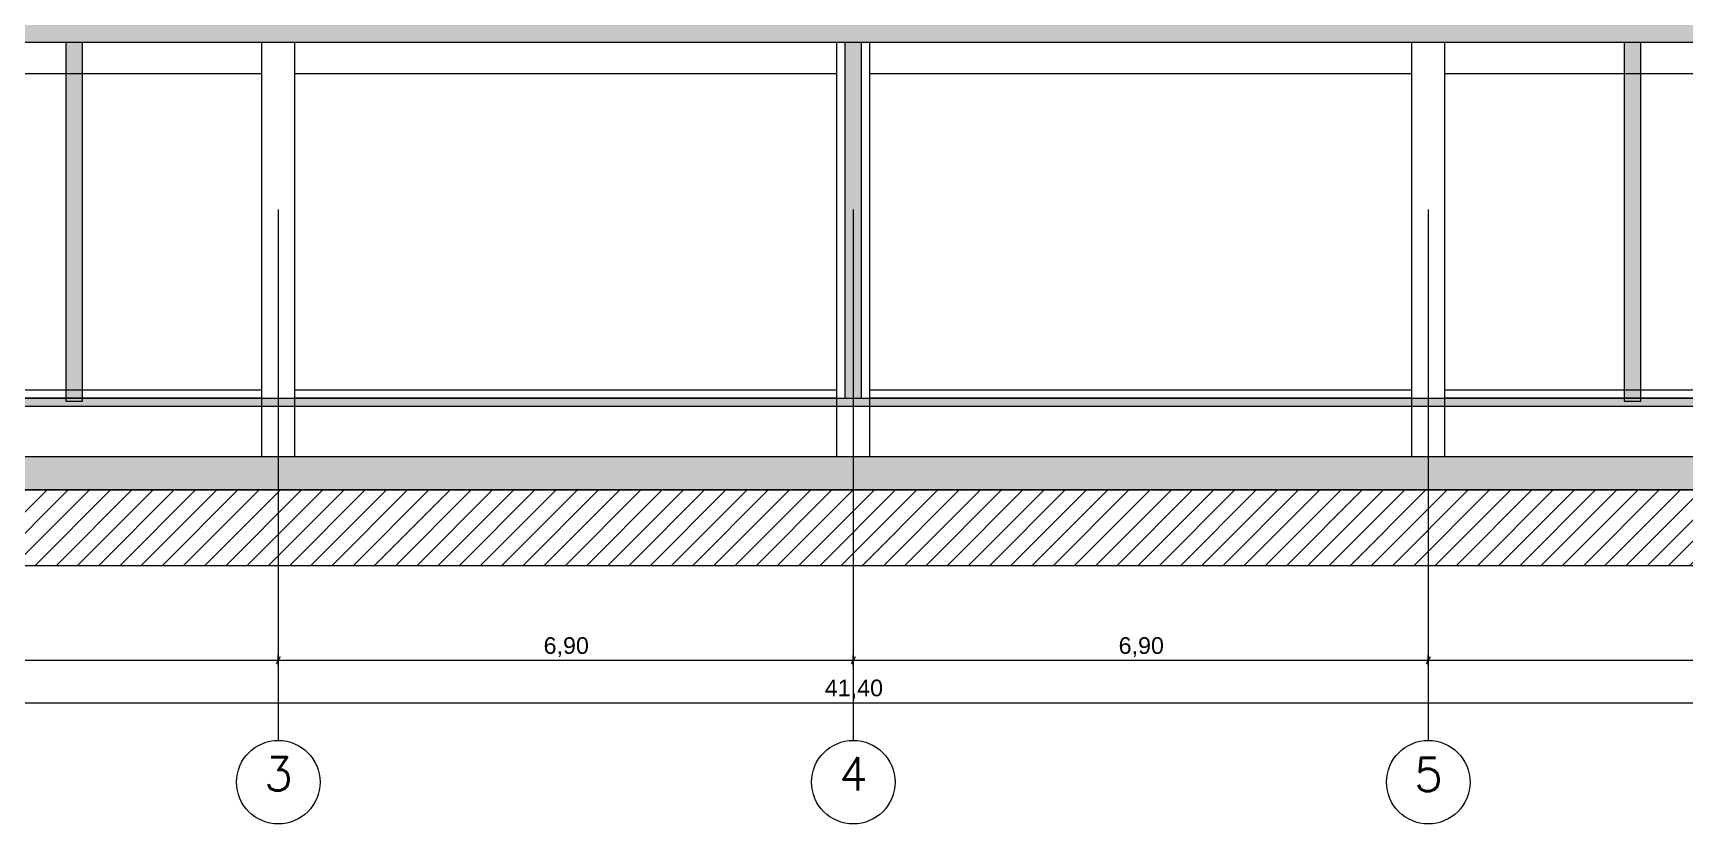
# Model space of a CAD drawing. Header units: metres. Extents: x 476297 to 476657, y 4620828 to 4621206.
# Drawn here: x 476544.19 to 476564.01, y 4621105.79 to 4621115.29 of the extents above; entities that cross this region are included whole.
import ezdxf

# ---------------------------------------------------------------- set-up
doc = ezdxf.new("R2010")
doc.units = ezdxf.units.M
doc.header["$MEASUREMENT"] = 0
for name, color, linetype in [('0_0 Architecture', 7, 'Continuous'), ('2D Drafting - General_Pen_No__250', 7, 'Continuous'), ('Annotation - Text_Pen_No__7', 7, 'Continuous'), ('gegmebi_Pen_No__7', 7, 'Continuous'), ('New2D Drafting - General_Pen_No__250', 7, 'Continuous'), ('New2D Drafting - General_Pen_No__250_Pen_No__7', 7, 'Continuous'), ('New2D Drafting - General_Pen_No__7', 7, 'Continuous'), ('Newgegmebi_Pen_No__7', 7, 'Continuous'), ('zoma', 7, 'Continuous'), ('zoma_Pen_No__5_Pen_No__5', 7, 'Continuous')]:
    doc.layers.add(name, color=color, linetype=linetype)
doc.styles.add('GENERATED_STYLE_2', font='arial.ttf')
doc.dimstyles.new('GENERATED_STYLE__1', dxfattribs={"dimtxt": 0.2, "dimasz": 0.064421, "dimexe": 0.18, "dimexo": 0.003, "dimgap": 0.09, "dimtad": 1, "dimtih": 1, "dimtoh": 1, "dimzin": 0, "dimdsep": 46, "dimtxsty": 'GENERATED_STYLE_2', "dimblk": 'ARROWHEAD_2', "dimblk1": 'ARROWHEAD_2', "dimblk2": 'ARROWHEAD_2', "dimcen": 0.09, "dimclrd": 142, "dimclre": 142, "dimclrt": 142, "dimadec": 0, "dimazin": 0, "dimtfac": 1, "dimtdec": 4, "dimtmove": 0, "dimatfit": 3, "dimfxl": 1, "dimtolj": 1, "dimtzin": 0, "dimarcsym": 0})

# ---------------------------------------------------------------- blocks, each defined once
blk = doc.blocks.new('*D41', base_point=(476844.527, 4621385.791))
at = {"layer": 'zoma', "color": 142, "linetype": 'Continuous', "lineweight": 0, "transparency": 16777216}
for p, q in [((476533.289, 4621107.249), (476533.331, 4621107.249)), ((476533.355, 4621107.292), (476533.306, 4621107.207)), ((476533.331, 4621107.186), (476533.331, 4621107.313)), ((476533.331, 4621107.249), (476574.731, 4621107.249)), ((476574.706, 4621107.207), (476574.755, 4621107.292)), ((476574.731, 4621107.186), (476574.731, 4621107.313)), ((476574.731, 4621107.249), (476574.772, 4621107.249))]:
    blk.add_line(p, q, dxfattribs=at)
at = {"layer": 'zoma', "color": 142, "lineweight": 0, "transparency": 16777216, "insert": (476553.689, 4621107.289), "char_height": 0.2, "attachment_point": 7, "style": 'GENERATED_STYLE_2'}
blk.add_mtext('\\A1;{\\pql;\\fArial CYR|b0|i0|c204|p34;41,40}', dxfattribs=at)
blk = doc.blocks.new('ARROWHEAD_2')
at = {"color": 0, "linetype": 'Continuous', "lineweight": 0}
for p, q in [((0, 0), (-1, 0)), ((-0.38, -0.66), (0.38, 0.66))]:
    blk.add_line(p, q, dxfattribs=at)
blk = doc.blocks.new('*D43', base_point=(476844.527, 4621385.791))
at = {"layer": 'zoma', "color": 142, "linetype": 'Continuous', "lineweight": 0, "transparency": 16777216}
for p, q in [((476540.255, 4621107.8), (476540.206, 4621107.716)), ((476540.231, 4621107.694), (476540.231, 4621107.822)), ((476540.231, 4621107.758), (476547.131, 4621107.758)), ((476547.155, 4621107.8), (476547.106, 4621107.716)), ((476547.131, 4621107.694), (476547.131, 4621107.822))]:
    blk.add_line(p, q, dxfattribs=at)
at = {"layer": 'zoma', "color": 142, "lineweight": 0, "transparency": 16777216, "insert": (476543.415, 4621107.798), "char_height": 0.2, "attachment_point": 7, "style": 'GENERATED_STYLE_2'}
blk.add_mtext('\\A1;{\\pql;\\fArial CYR|b0|i0|c204|p34;6,90}', dxfattribs=at)
blk = doc.blocks.new('*D44', base_point=(476844.527, 4621385.791))
at = {"layer": 'zoma', "color": 142, "linetype": 'Continuous', "lineweight": 0, "transparency": 16777216}
for p, q in [((476547.155, 4621107.8), (476547.106, 4621107.716)), ((476547.131, 4621107.694), (476547.131, 4621107.822)), ((476547.131, 4621107.758), (476554.031, 4621107.758)), ((476554.055, 4621107.8), (476554.006, 4621107.716)), ((476554.031, 4621107.694), (476554.031, 4621107.822))]:
    blk.add_line(p, q, dxfattribs=at)
at = {"layer": 'zoma', "color": 142, "lineweight": 0, "transparency": 16777216, "insert": (476550.315, 4621107.798), "char_height": 0.2, "attachment_point": 7, "style": 'GENERATED_STYLE_2'}
blk.add_mtext('\\A1;{\\pql;\\fArial CYR|b0|i0|c204|p34;6,90}', dxfattribs=at)
blk = doc.blocks.new('*D45', base_point=(476844.527, 4621385.791))
at = {"layer": 'zoma', "color": 142, "linetype": 'Continuous', "lineweight": 0, "transparency": 16777216}
for p, q in [((476554.055, 4621107.8), (476554.006, 4621107.716)), ((476554.031, 4621107.694), (476554.031, 4621107.822)), ((476554.031, 4621107.758), (476560.931, 4621107.758)), ((476560.955, 4621107.8), (476560.906, 4621107.716)), ((476560.931, 4621107.694), (476560.931, 4621107.822))]:
    blk.add_line(p, q, dxfattribs=at)
at = {"layer": 'zoma', "color": 142, "lineweight": 0, "transparency": 16777216, "insert": (476557.215, 4621107.798), "char_height": 0.2, "attachment_point": 7, "style": 'GENERATED_STYLE_2'}
blk.add_mtext('\\A1;{\\pql;\\fArial CYR|b0|i0|c204|p34;6,90}', dxfattribs=at)
blk = doc.blocks.new('*D46', base_point=(476844.527, 4621385.791))
at = {"layer": 'zoma', "color": 142, "linetype": 'Continuous', "lineweight": 0, "transparency": 16777216}
for p, q in [((476560.955, 4621107.8), (476560.906, 4621107.716)), ((476560.931, 4621107.694), (476560.931, 4621107.822)), ((476560.931, 4621107.758), (476567.831, 4621107.758)), ((476567.855, 4621107.8), (476567.806, 4621107.716)), ((476567.831, 4621107.694), (476567.831, 4621107.822))]:
    blk.add_line(p, q, dxfattribs=at)
at = {"layer": 'zoma', "color": 142, "lineweight": 0, "transparency": 16777216, "insert": (476564.115, 4621107.798), "char_height": 0.2, "attachment_point": 7, "style": 'GENERATED_STYLE_2'}
blk.add_mtext('\\A1;{\\pql;\\fArial CYR|b0|i0|c204|p34;6,90}', dxfattribs=at)

msp = doc.modelspace()

# ---------------------------------------------------------------- hatches: boundary and pattern name
at = {"layer": '0_0 Architecture', "linetype": 'Continuous', "lineweight": 0}
msp.add_hatch(color=250, dxfattribs=at).paths.add_polyline_path([(476533.131, 4621109.803), (476533.131, 4621110.203), (476574.931, 4621110.203), (476574.931, 4621109.803)])
at = {"layer": '2D Drafting - General_Pen_No__250', "linetype": 'Continuous', "lineweight": 0}
for points in [[(476533.131, 4621115.403), (476574.931, 4621115.403), (476574.931, 4621115.173), (476574.931, 4621114.803), (476574.631, 4621114.803), (476574.631, 4621115.173), (476533.431, 4621115.173), (476533.431, 4621114.803), (476533.131, 4621114.803)], [(476533.331, 4621110.903), (476574.731, 4621110.903), (476574.731, 4621110.803), (476533.331, 4621110.803)]]:
    msp.add_hatch(color=7, dxfattribs=at).paths.add_polyline_path(points)
at = {"layer": 'New2D Drafting - General_Pen_No__250', "linetype": 'Continuous', "lineweight": 0}
msp.add_hatch(color=7, dxfattribs=at).paths.add_polyline_path([(476553.931, 4621110.903), (476554.131, 4621110.903), (476554.131, 4621115.173), (476553.931, 4621115.173)])
at = {"layer": 'New2D Drafting - General_Pen_No__250_Pen_No__7', "linetype": 'Continuous', "lineweight": 0}
for points in [[(476544.781, 4621110.868), (476544.781, 4621115.173), (476544.581, 4621115.173), (476544.581, 4621110.868)], [(476563.481, 4621110.868), (476563.481, 4621115.173), (476563.281, 4621115.173), (476563.281, 4621110.868)]]:
    msp.add_hatch(color=7, dxfattribs=at).paths.add_polyline_path(points)
at = {"layer": 'New2D Drafting - General_Pen_No__7', "linetype": 'Continuous', "lineweight": 0}
h = msp.add_hatch(dxfattribs=at)
h.set_pattern_fill('MASONRY_BLOCK', style=0, pattern_type=2)
h.set_pattern_definition([(45, (476844.52715, 4621385.79104), (-0.12727922, 0.12727922), [])])
h.paths.add_polyline_path([(476529.546, 4621108.893), (476529.546, 4621110.903), (476533.131, 4621110.903), (476533.131, 4621109.803), (476541.288, 4621109.803), (476542.931, 4621109.803), (476545.63, 4621109.803), (476562.431, 4621109.803), (476574.931, 4621109.803), (476574.931, 4621110.903), (476578.291, 4621110.903), (476578.291, 4621108.893)])

# ---------------------------------------------------------------- linework, layer by layer
at = {"layer": '0_0 Architecture', "color": 7, "linetype": 'Continuous', "lineweight": 0, "flags": 128}
msp.add_lwpolyline([(476533.131, 4621109.803), (476533.131, 4621110.203), (476574.931, 4621110.203), (476574.931, 4621109.803)], close=True, dxfattribs=at)
at = {"layer": '2D Drafting - General_Pen_No__250', "color": 7, "linetype": 'Continuous', "lineweight": 0, "flags": 128}
for points in [[(476533.131, 4621115.403), (476574.931, 4621115.403), (476574.931, 4621115.173), (476574.931, 4621114.803), (476574.631, 4621114.803), (476574.631, 4621115.173), (476533.431, 4621115.173), (476533.431, 4621114.803), (476533.131, 4621114.803)], [(476533.331, 4621110.903), (476574.731, 4621110.903), (476574.731, 4621110.803), (476533.331, 4621110.803)]]:
    msp.add_lwpolyline(points, close=True, dxfattribs=at)
at = {"layer": 'gegmebi_Pen_No__7', "color": 7, "linetype": 'Continuous', "lineweight": 0, "flags": 128}
for points in [[(476546.931, 4621110.903), (476540.431, 4621110.903), (476540.431, 4621111.003), (476546.931, 4621111.003)], [(476553.831, 4621110.903), (476547.331, 4621110.903), (476547.331, 4621111.003), (476553.831, 4621111.003)], [(476560.731, 4621110.903), (476554.231, 4621110.903), (476554.231, 4621111.003), (476560.731, 4621111.003)], [(476567.631, 4621110.903), (476561.131, 4621110.903), (476561.131, 4621111.003), (476567.631, 4621111.003)]]:
    msp.add_lwpolyline(points, close=True, dxfattribs=at)
at = {"layer": 'New2D Drafting - General_Pen_No__250', "color": 7, "linetype": 'Continuous', "lineweight": 0, "flags": 128}
msp.add_lwpolyline([(476553.931, 4621110.903), (476554.131, 4621110.903), (476554.131, 4621115.173), (476553.931, 4621115.173)], close=True, dxfattribs=at)
at = {"layer": 'New2D Drafting - General_Pen_No__250_Pen_No__7', "color": 7, "linetype": 'Continuous', "lineweight": 0, "flags": 128}
for points in [[(476544.781, 4621110.868), (476544.781, 4621115.173), (476544.581, 4621115.173), (476544.581, 4621110.868)], [(476563.481, 4621110.868), (476563.481, 4621115.173), (476563.281, 4621115.173), (476563.281, 4621110.868)]]:
    msp.add_lwpolyline(points, close=True, dxfattribs=at)
at = {"layer": 'New2D Drafting - General_Pen_No__7', "color": 7, "linetype": 'Continuous', "lineweight": 0, "flags": 128}
msp.add_lwpolyline([(476529.546, 4621108.893), (476529.546, 4621110.903), (476533.131, 4621110.903), (476533.131, 4621109.803), (476541.288, 4621109.803), (476542.931, 4621109.803), (476545.63, 4621109.803), (476562.431, 4621109.803), (476574.931, 4621109.803), (476574.931, 4621110.903), (476578.291, 4621110.903), (476578.291, 4621108.893)], close=True, dxfattribs=at)
at = {"layer": 'Newgegmebi_Pen_No__7', "color": 251, "linetype": 'Continuous', "lineweight": 0}
for p, q in [((476540.431, 4621114.803), (476546.931, 4621114.803)), ((476547.331, 4621114.803), (476553.831, 4621114.803)), ((476554.231, 4621114.803), (476560.731, 4621114.803)), ((476561.131, 4621114.803), (476567.631, 4621114.803))]:
    msp.add_line(p, q, dxfattribs=at)
at = {"layer": 'Newgegmebi_Pen_No__7', "color": 7, "linetype": 'Continuous', "lineweight": 0}
for points in [[(476546.931, 4621110.203), (476547.331, 4621110.203), (476547.331, 4621115.173), (476546.931, 4621115.173)], [(476553.831, 4621110.203), (476554.231, 4621110.203), (476554.231, 4621115.173), (476553.831, 4621115.173)], [(476560.731, 4621110.203), (476561.131, 4621110.203), (476561.131, 4621115.173), (476560.731, 4621115.173)]]:
    msp.add_lwpolyline(points, close=True, dxfattribs=at)
at = {"layer": 'zoma_Pen_No__5_Pen_No__5', "color": 142, "linetype": 'Continuous', "lineweight": 0}
for p, q in [((476547.131, 4621113.171), (476547.131, 4621106.788)), ((476554.031, 4621113.171), (476554.031, 4621106.788)), ((476560.931, 4621113.171), (476560.931, 4621106.788))]:
    msp.add_line(p, q, dxfattribs=at)
for centre in [(476547.131, 4621106.295), (476554.031, 4621106.295), (476560.931, 4621106.295)]:
    msp.add_circle(centre, 0.501, dxfattribs=at)

# ---------------------------------------------------------------- texts
at = {"layer": 'Annotation - Text_Pen_No__7', "color": 144, "linetype": 'Continuous', "lineweight": 0, "char_height": 0.4, "attachment_point": 2}
for s, insert in [('\\A1;{\\pqc;\\Ftxt.shx;3}', (476547.133, 4621106.595)), ('\\A1;{\\pqc;\\Ftxt.shx;4}', (476554.033, 4621106.595)), ('\\A1;{\\pqc;\\Ftxt.shx;5}', (476560.933, 4621106.588))]:
    msp.add_mtext(s, dxfattribs=dict(at, insert=insert))

# ---------------------------------------------------------------- dimensions: what is measured, and where the dimension line sits
at = {"layer": 'zoma', "color": 142, "linetype": 'Continuous', "lineweight": 0}
for base, p1, p2, picture, middle in [((476547.131, 4621107.758), (476540.231, 4621106.796), (476547.131, 4621106.796), '*D43', (476543.675, 4621107.898)), ((476554.031, 4621107.758), (476547.131, 4621106.796), (476554.031, 4621106.796), '*D44', (476550.575, 4621107.898)), ((476560.931, 4621107.758), (476554.031, 4621106.796), (476560.931, 4621106.796), '*D45', (476557.475, 4621107.898)), ((476567.831, 4621107.758), (476560.931, 4621106.796), (476567.831, 4621106.796), '*D46', (476564.375, 4621107.898)), ((476574.731, 4621107.249), (476533.331, 4621106.796), (476574.731, 4621106.796), '*D41', (476554.025, 4621107.389))]:
    dim = msp.add_linear_dim(base=base, p1=p1, p2=p2, dimstyle='GENERATED_STYLE__1', dxfattribs=at)
    dim.commit()
    dim.dimension.update_dxf_attribs({"geometry": picture, "text_midpoint": middle, "dimtype": 160})

doc.saveas('drawing.dxf')
